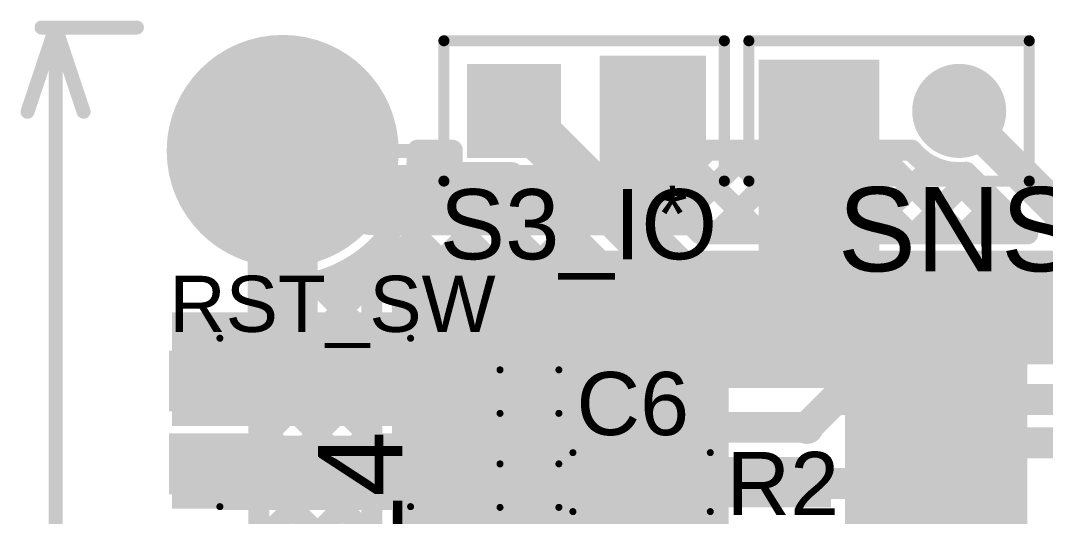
# Model space of a CAD drawing. Header units: millimetres. Extents: x -0.2 to 1.92, y -0.23 to 1.32.
# Drawn here: x -0.187 to 0.544, y 0.969 to 1.322 of the extents above; entities that cross this region are included whole.
import ezdxf

# ---------------------------------------------------------------- set-up
doc = ezdxf.new("R2010")
doc.units = ezdxf.units.MM
doc.header["$MEASUREMENT"] = 0
for name, color, linetype in [('BottomLayer', 5, 'Continuous'), ('BottomSolder', 6, 'Continuous'), ('Mechanical1', 6, 'Continuous'), ('MultiLayer', 9, 'Continuous'), ('PadHoleLayer', 156, 'Continuous'), ('TopLayer', 1, 'Continuous'), ('TopOverlay', 2, 'Continuous'), ('TopPaste', 8, 'Continuous'), ('TopSolder', 216, 'Continuous'), ('ViaHoleLayer', 16, 'Continuous')]:
    doc.layers.add(name, color=color, linetype=linetype)
doc.styles.add('Arial', font='', dxfattribs={"height": 0.2})
doc.styles.get('Arial').set_extended_font_data('Arial')

# ---------------------------------------------------------------- blocks, each defined once
blk = doc.blocks.new('TS_1185EC_C_D_B_11')
at = {"layer": 'TopLayer'}
for points in [[(-0.10039, 0.04724), (-0.05118, 0.04724), (-0.05118, 0.01181), (-0.10039, 0.01181)], [(0.05118, 0.04724), (0.10039, 0.04724), (0.10039, 0.01181), (0.05118, 0.01181)], [(-0.10039, -0.01181), (-0.05118, -0.01181), (-0.05118, -0.04724), (-0.10039, -0.04724)], [(0.05118, -0.01181), (0.10039, -0.01181), (0.10039, -0.04724), (0.05118, -0.04724)]]:
    blk.add_hatch(color=1, dxfattribs=at).paths.add_polyline_path(points)
at = {"layer": 'TopPaste'}
for points in [[(-0.10039, 0.04724), (-0.05118, 0.04724), (-0.05118, 0.01181), (-0.10039, 0.01181)], [(0.05118, 0.04724), (0.10039, 0.04724), (0.10039, 0.01181), (0.05118, 0.01181)], [(-0.10039, -0.01181), (-0.05118, -0.01181), (-0.05118, -0.04724), (-0.10039, -0.04724)], [(0.05118, -0.01181), (0.10039, -0.01181), (0.10039, -0.04724), (0.05118, -0.04724)]]:
    blk.add_hatch(color=8, dxfattribs=at).paths.add_polyline_path(points)
at = {"layer": 'TopSolder'}
for points in [[(-0.10439, 0.05124), (-0.04718, 0.05124), (-0.04718, 0.00781), (-0.10439, 0.00781)], [(0.04718, 0.05124), (0.10439, 0.05124), (0.10439, 0.00781), (0.04718, 0.00781)], [(-0.10439, -0.00781), (-0.04718, -0.00781), (-0.04718, -0.05124), (-0.10439, -0.05124)], [(0.04718, -0.00781), (0.10439, -0.00781), (0.10439, -0.05124), (0.04718, -0.05124)]]:
    blk.add_hatch(color=216, dxfattribs=at).paths.add_polyline_path(points)
at = {"layer": 'TopOverlay', "const_width": 0.005}
for points in [[(0.068, 0.06), (-0.068, 0.06)], [(0.068, -0.06), (-0.068, -0.06)]]:
    blk.add_lwpolyline(points, dxfattribs=at)
at = {"layer": 'TopOverlay'}
for points, const_width in [([(-0.06925, 0.06, 1), (-0.06675, 0.06, 1)], 0.0025), ([(0.06675, 0.06, 1), (0.06925, 0.06, 1)], 0.0025), ([(-0.11, 0.034, 1), (-0.12, 0.034, 1)], 0.01), ([(-0.1225, 0.034, 1), (-0.1175, 0.034, 1)], 0.005), ([(-0.1125, 0.034, 1), (-0.1075, 0.034, 1)], 0.005), ([(-0.06925, -0.06, 1), (-0.06675, -0.06, 1)], 0.0025), ([(0.06675, -0.06, 1), (0.06925, -0.06, 1)], 0.0025)]:
    blk.add_lwpolyline(points, format="xyb", close=True, dxfattribs=dict(at, const_width=const_width))
blk = doc.blocks.new('RES_0603_24')
at = {"layer": 'TopLayer'}
for points in [[(-0.015, 0.0175), (-0.015, -0.0175), (-0.045, -0.0175), (-0.045, 0.0175)], [(0.045, 0.0175), (0.045, -0.0175), (0.015, -0.0175), (0.015, 0.0175)]]:
    blk.add_hatch(color=1, dxfattribs=at).paths.add_polyline_path(points)
at = {"layer": 'TopPaste'}
for points in [[(-0.015, 0.0175), (-0.015, -0.0175), (-0.045, -0.0175), (-0.045, 0.0175)], [(0.045, 0.0175), (0.045, -0.0175), (0.015, -0.0175), (0.015, 0.0175)]]:
    blk.add_hatch(color=8, dxfattribs=at).paths.add_polyline_path(points)
at = {"layer": 'TopSolder'}
for points in [[(-0.011, 0.0215), (-0.011, -0.0215), (-0.049, -0.0215), (-0.049, 0.0215)], [(0.049, 0.0215), (0.049, -0.0215), (0.011, -0.0215), (0.011, 0.0215)]]:
    blk.add_hatch(color=216, dxfattribs=at).paths.add_polyline_path(points)
at = {"layer": 'TopOverlay', "const_width": 0.005}
for points in [[(0.049, 0.021), (-0.049, 0.021)], [(-0.049, 0.021), (-0.049, -0.021)], [(0.049, 0.021), (0.049, -0.021)], [(0.049, -0.021), (-0.049, -0.021)]]:
    blk.add_lwpolyline(points, dxfattribs=at)
at = {"layer": 'TopOverlay', "const_width": 0.0025}
for points in [[(-0.05025, 0.021, 1), (-0.04775, 0.021, 1)], [(-0.05025, 0.021, 1), (-0.04775, 0.021, 1)], [(0.04775, 0.021, 1), (0.05025, 0.021, 1)], [(0.04775, 0.021, 1), (0.05025, 0.021, 1)], [(-0.05025, -0.021, 1), (-0.04775, -0.021, 1)], [(-0.05025, -0.021, 1), (-0.04775, -0.021, 1)], [(0.04775, -0.021, 1), (0.05025, -0.021, 1)], [(0.04775, -0.021, 1), (0.05025, -0.021, 1)]]:
    blk.add_lwpolyline(points, format="xyb", close=True, dxfattribs=at)
blk = doc.blocks.new('HDR1X2_36')
at = {"layer": 'BottomLayer'}
blk.add_hatch(color=5, dxfattribs=at).paths.add_polyline_path([(-0.02953, 0.02953), (0.02953, 0.02953), (0.02953, -0.02953), (-0.02953, -0.02953)])
h = blk.add_hatch(color=5, dxfattribs=at)
edge = h.paths.add_edge_path()
edge.add_arc((0.1, 0), 0.02953, 0, 360)
at = {"layer": 'BottomSolder'}
blk.add_hatch(color=6, dxfattribs=at).paths.add_polyline_path([(-0.03353, 0.03353), (0.03353, 0.03353), (0.03353, -0.03353), (-0.03353, -0.03353)])
h = blk.add_hatch(color=6, dxfattribs=at)
edge = h.paths.add_edge_path()
edge.add_arc((0.1, 0), 0.03353, 0, 360)
at = {"layer": 'MultiLayer'}
blk.add_hatch(color=9, dxfattribs=at).paths.add_polyline_path([(-0.02953, 0.02953), (0.02953, 0.02953), (0.02953, -0.02953), (-0.02953, -0.02953)])
h = blk.add_hatch(color=9, dxfattribs=at)
edge = h.paths.add_edge_path()
edge.add_arc((0.1, 0), 0.02953, 0, 360)
at = {"layer": 'PadHoleLayer'}
h = blk.add_hatch(color=156, dxfattribs=at)
edge = h.paths.add_edge_path()
edge.add_arc((0, 0), 0.01772, 0, 360)
h = blk.add_hatch(color=156, dxfattribs=at)
edge = h.paths.add_edge_path()
edge.add_arc((0.1, 0), 0.01772, 0, 360)
at = {"layer": 'TopLayer'}
blk.add_hatch(color=1, dxfattribs=at).paths.add_polyline_path([(-0.02953, 0.02953), (0.02953, 0.02953), (0.02953, -0.02953), (-0.02953, -0.02953)])
h = blk.add_hatch(color=1, dxfattribs=at)
edge = h.paths.add_edge_path()
edge.add_arc((0.1, 0), 0.02953, 0, 360)
at = {"layer": 'TopSolder'}
blk.add_hatch(color=216, dxfattribs=at).paths.add_polyline_path([(-0.03353, 0.03353), (0.03353, 0.03353), (0.03353, -0.03353), (-0.03353, -0.03353)])
h = blk.add_hatch(color=216, dxfattribs=at)
edge = h.paths.add_edge_path()
edge.add_arc((0.1, 0), 0.03353, 0, 360)
at = {"layer": 'TopOverlay', "const_width": 0.00787}
for points in [[(-0.05, 0.05), (0.15, 0.05)], [(-0.05, -0.05), (-0.05, 0.05)], [(0.15, -0.05), (0.15, 0.05)], [(-0.05, -0.05), (0.15, -0.05)]]:
    blk.add_lwpolyline(points, dxfattribs=at)
at = {"layer": 'TopOverlay', "const_width": 0.00394}
for points in [[(-0.05197, 0.05, 1), (-0.04803, 0.05, 1)], [(-0.05197, 0.05, 1), (-0.04803, 0.05, 1)], [(0.14803, 0.05, 1), (0.15197, 0.05, 1)], [(0.14803, 0.05, 1), (0.15197, 0.05, 1)], [(-0.05197, -0.05, 1), (-0.04803, -0.05, 1)], [(-0.05197, -0.05, 1), (-0.04803, -0.05, 1)], [(0.14803, -0.05, 1), (0.15197, -0.05, 1)], [(0.14803, -0.05, 1), (0.15197, -0.05, 1)]]:
    blk.add_lwpolyline(points, format="xyb", close=True, dxfattribs=at)
blk = doc.blocks.new('HDR1X2_38')
at = {"layer": 'BottomLayer'}
blk.add_hatch(color=5, dxfattribs=at).paths.add_polyline_path([(-0.02953, 0.02953), (0.02953, 0.02953), (0.02953, -0.02953), (-0.02953, -0.02953)])
h = blk.add_hatch(color=5, dxfattribs=at)
edge = h.paths.add_edge_path()
edge.add_arc((0.1, 0), 0.02953, 0, 360)
at = {"layer": 'BottomSolder'}
blk.add_hatch(color=6, dxfattribs=at).paths.add_polyline_path([(-0.03353, 0.03353), (0.03353, 0.03353), (0.03353, -0.03353), (-0.03353, -0.03353)])
h = blk.add_hatch(color=6, dxfattribs=at)
edge = h.paths.add_edge_path()
edge.add_arc((0.1, 0), 0.03353, 0, 360)
at = {"layer": 'MultiLayer'}
blk.add_hatch(color=9, dxfattribs=at).paths.add_polyline_path([(-0.02953, 0.02953), (0.02953, 0.02953), (0.02953, -0.02953), (-0.02953, -0.02953)])
h = blk.add_hatch(color=9, dxfattribs=at)
edge = h.paths.add_edge_path()
edge.add_arc((0.1, 0), 0.02953, 0, 360)
at = {"layer": 'PadHoleLayer'}
h = blk.add_hatch(color=156, dxfattribs=at)
edge = h.paths.add_edge_path()
edge.add_arc((0, 0), 0.01772, 0, 360)
h = blk.add_hatch(color=156, dxfattribs=at)
edge = h.paths.add_edge_path()
edge.add_arc((0.1, 0), 0.01772, 0, 360)
at = {"layer": 'TopLayer'}
blk.add_hatch(color=1, dxfattribs=at).paths.add_polyline_path([(-0.02953, 0.02953), (0.02953, 0.02953), (0.02953, -0.02953), (-0.02953, -0.02953)])
h = blk.add_hatch(color=1, dxfattribs=at)
edge = h.paths.add_edge_path()
edge.add_arc((0.1, 0), 0.02953, 0, 360)
at = {"layer": 'TopSolder'}
blk.add_hatch(color=216, dxfattribs=at).paths.add_polyline_path([(-0.03353, 0.03353), (0.03353, 0.03353), (0.03353, -0.03353), (-0.03353, -0.03353)])
h = blk.add_hatch(color=216, dxfattribs=at)
edge = h.paths.add_edge_path()
edge.add_arc((0.1, 0), 0.03353, 0, 360)
at = {"layer": 'TopOverlay', "const_width": 0.00787}
for points in [[(-0.05, -0.05), (-0.05, 0.05)], [(-0.05, 0.05), (0.15, 0.05)], [(0.15, -0.05), (0.15, 0.05)], [(-0.05, -0.05), (0.15, -0.05)]]:
    blk.add_lwpolyline(points, dxfattribs=at)
at = {"layer": 'TopOverlay', "const_width": 0.00394}
for points in [[(-0.05197, 0.05, 1), (-0.04803, 0.05, 1)], [(-0.05197, 0.05, 1), (-0.04803, 0.05, 1)], [(0.14803, 0.05, 1), (0.15197, 0.05, 1)], [(0.14803, 0.05, 1), (0.15197, 0.05, 1)], [(-0.05197, -0.05, 1), (-0.04803, -0.05, 1)], [(-0.05197, -0.05, 1), (-0.04803, -0.05, 1)], [(0.14803, -0.05, 1), (0.15197, -0.05, 1)], [(0.14803, -0.05, 1), (0.15197, -0.05, 1)]]:
    blk.add_lwpolyline(points, format="xyb", close=True, dxfattribs=at)
blk = doc.blocks.new('C__0603_43')
at = {"layer": 'TopLayer'}
for points in [[(-0.015, 0.0175), (-0.015, -0.0175), (-0.045, -0.0175), (-0.045, 0.0175)], [(0.045, 0.0175), (0.045, -0.0175), (0.015, -0.0175), (0.015, 0.0175)]]:
    blk.add_hatch(color=1, dxfattribs=at).paths.add_polyline_path(points)
at = {"layer": 'TopPaste'}
for points in [[(-0.015, 0.0175), (-0.015, -0.0175), (-0.045, -0.0175), (-0.045, 0.0175)], [(0.045, 0.0175), (0.045, -0.0175), (0.015, -0.0175), (0.015, 0.0175)]]:
    blk.add_hatch(color=8, dxfattribs=at).paths.add_polyline_path(points)
at = {"layer": 'TopSolder'}
for points in [[(-0.01264, 0.01986), (-0.01264, -0.01986), (-0.04736, -0.01986), (-0.04736, 0.01986)], [(0.04736, 0.01986), (0.04736, -0.01986), (0.01264, -0.01986), (0.01264, 0.01986)]]:
    blk.add_hatch(color=216, dxfattribs=at).paths.add_polyline_path(points)
at = {"layer": 'TopOverlay', "const_width": 0.005}
for points in [[(-0.049, 0.021), (-0.049, -0.021)], [(-0.049, 0.021), (-0.018, 0.021)], [(0.018, 0.021), (0.049, 0.021)], [(0.049, 0.021), (0.049, -0.021)], [(-0.049, -0.021), (-0.018, -0.021)], [(0.018, -0.021), (0.049, -0.021)]]:
    blk.add_lwpolyline(points, dxfattribs=at)
at = {"layer": 'TopOverlay', "const_width": 0.0025}
for points in [[(-0.05025, 0.021, 1), (-0.04775, 0.021, 1)], [(-0.05025, 0.021, 1), (-0.04775, 0.021, 1)], [(-0.01925, 0.021, 1), (-0.01675, 0.021, 1)], [(0.01675, 0.021, 1), (0.01925, 0.021, 1)], [(0.04775, 0.021, 1), (0.05025, 0.021, 1)], [(0.04775, 0.021, 1), (0.05025, 0.021, 1)], [(-0.05025, -0.021, 1), (-0.04775, -0.021, 1)], [(-0.05025, -0.021, 1), (-0.04775, -0.021, 1)], [(-0.01925, -0.021, 1), (-0.01675, -0.021, 1)], [(0.01675, -0.021, 1), (0.01925, -0.021, 1)], [(0.04775, -0.021, 1), (0.05025, -0.021, 1)], [(0.04775, -0.021, 1), (0.05025, -0.021, 1)]]:
    blk.add_lwpolyline(points, format="xyb", close=True, dxfattribs=at)

msp = doc.modelspace()

# ---------------------------------------------------------------- hatches: boundary and pattern name
at = {"layer": 'BottomLayer'}
h = msp.add_hatch(color=5, dxfattribs=at)
edge = h.paths.add_edge_path()
edge.add_arc((0, 1.229), 0.07874, 0, 360)
for points in [[(0.226, 1.169), (0.302, 1.169), (0.302, 1.297), (0.226, 1.297)], [(0.3396, 1.084), (0.4256, 1.084), (0.4256, 1.294), (0.3396, 1.294)], [(0.078, 0.796), (0.318, 0.796), (0.318, 1.158), (0.078, 1.158)], [(0.079, 1.077), (1.079, 1.077), (1.079, 1.158), (0.079, 1.158)]]:
    msp.add_hatch(color=5, dxfattribs=at).paths.add_polyline_path(points)
h = msp.add_hatch(color=5, dxfattribs=at)
edge = h.paths.add_edge_path()
edge.add_arc((0.374, 1.032), 0.01181, 0, 360)
h = msp.add_hatch(color=5, dxfattribs=at)
edge = h.paths.add_edge_path()
edge.add_arc((0.358, 0.992), 0.01181, 0, 360)
at = {"layer": 'BottomSolder'}
h = msp.add_hatch(color=6, dxfattribs=at)
edge = h.paths.add_edge_path()
edge.add_arc((0, 1.229), 0.08274, 0, 360)
at = {"layer": 'MultiLayer'}
h = msp.add_hatch(color=9, dxfattribs=at)
edge = h.paths.add_edge_path()
edge.add_arc((0, 1.229), 0.07874, 0, 360)
at = {"layer": 'PadHoleLayer'}
h = msp.add_hatch(color=156, dxfattribs=at)
edge = h.paths.add_edge_path()
edge.add_arc((0, 1.229), 0.05906, 0, 360)
at = {"layer": 'TopLayer'}
h = msp.add_hatch(color=1, dxfattribs=at)
edge = h.paths.add_edge_path()
edge.add_arc((0, 1.229), 0.07874, 0, 360)
for points in [[(-0.079, 1.03306), (0.206, 1.03306), (0.206, 1.114), (-0.079, 1.114)], [(0.401, 0.242), (0.531, 0.242), (0.531, 1.11), (0.401, 1.11)], [(-0.079, 0.974), (0.246, 0.974), (0.246, 1.026), (-0.079, 1.026)], [(0.263, 0.975), (0.391, 0.975), (0.391, 1.011), (0.263, 1.011)]]:
    msp.add_hatch(color=1, dxfattribs=at).paths.add_polyline_path(points)
h = msp.add_hatch(color=1, dxfattribs=at)
edge = h.paths.add_edge_path()
edge.add_arc((0.374, 1.032), 0.01181, 0, 360)
h = msp.add_hatch(color=1, dxfattribs=at)
edge = h.paths.add_edge_path()
edge.add_arc((0.358, 0.992), 0.01181, 0, 360)
at = {"layer": 'TopSolder'}
h = msp.add_hatch(color=216, dxfattribs=at)
edge = h.paths.add_edge_path()
edge.add_arc((0, 1.229), 0.08274, 0, 360)
at = {"layer": 'ViaHoleLayer'}
h = msp.add_hatch(color=16, dxfattribs=at)
edge = h.paths.add_edge_path()
edge.add_arc((0.374, 1.032), 0.00591, 0, 360)
h = msp.add_hatch(color=16, dxfattribs=at)
edge = h.paths.add_edge_path()
edge.add_arc((0.358, 0.992), 0.00591, 0, 360)

# ---------------------------------------------------------------- linework, layer by layer
at = {"layer": 'BottomLayer'}
for points, const_width in [([(0.26327, 1.25583), (0.265, 1.25756)], 0.05), ([(0.26327, 1.22608), (0.26327, 1.25583)], 0.05), ([(0, 1.14026), (0, 1.229)], 0.01), ([(0.04143, 1.20843), (0.04965, 1.20843)], 0.05), ([(0.04965, 1.20843), (0.06408, 1.194)], 0.05), ([(0.06408, 1.194), (0.258, 1.194)], 0.05), ([(0.0635, 0.8695), (0.0635, 1.1545)], 0.015), ([(0.0479, 1.14553), (0.0635, 1.12993)], 0.015), ([(-0.017, 1.09164), (0.02841, 1.13705)], 0.015), ([(-0.017, 1.05628), (0.0635, 1.13678)], 0.015), ([(-0.017, 0.95136), (-0.017, 1.13427)], 0.015), ([(-0.017, 1.12699), (-0.01064, 1.13335)], 0.015), ([(-0.01063, 1.13335), (0.0635, 1.05922)], 0.015), ([(0.02262, 1.13546), (0.0635, 1.09458)], 0.015), ([(-0.017, 1.10437), (0.0635, 1.02387)], 0.015), ([(-0.017, 1.02093), (0.0635, 1.10143)], 0.015), ([(-0.017, 1.06901), (0.0635, 0.98851)], 0.015), ([(-0.017, 0.98557), (0.0635, 1.06607)], 0.015), ([(0.374, 1.032), (0.39393, 1.05193)], 0.022), ([(0.39393, 1.05193), (1.13993, 1.05193)], 0.022), ([(-0.017, 1.03365), (0.0635, 0.95315)], 0.015), ([(-0.01612, 0.9511), (0.0635, 1.03072)], 0.015), ([(0.417, 0.992), (0.446, 1.021)], 0.022), ([(0.446, 1.021), (1.546, 1.021)], 0.022), ([(-0.017, 0.9983), (0.0635, 0.9178)], 0.015), ([(0.00505, 0.93691), (0.0635, 0.99536)], 0.015), ([(0.358, 0.992), (0.417, 0.992)], 0.022), ([(-0.017, 0.96294), (0.0635, 0.88244)], 0.015)]:
    msp.add_lwpolyline(points, dxfattribs=dict(at, const_width=const_width))
for points, const_width in [([(0.25077, 1.25583, 1), (0.27577, 1.25583, 1)], 0.025), ([(0.25077, 1.25583, 1), (0.27577, 1.25583, 1)], 0.025), ([(0.2525, 1.25756, 1), (0.2775, 1.25756, 1)], 0.025), ([(0.25077, 1.22608, 1), (0.27577, 1.22608, 1)], 0.025), ([(-0.0025, 1.229, 1), (0.0025, 1.229, 1)], 0.005), ([(0.02893, 1.20843, 1), (0.05393, 1.20843, 1)], 0.025), ([(0.03715, 1.20843, 1), (0.06215, 1.20843, 1)], 0.025), ([(0.03715, 1.20843, 1), (0.06215, 1.20843, 1)], 0.025), ([(0.05158, 1.194, 1), (0.07658, 1.194, 1)], 0.025), ([(0.05158, 1.194, 1), (0.07658, 1.194, 1)], 0.025), ([(0.2455, 1.194, 1), (0.2705, 1.194, 1)], 0.025), ([(0.05732, 1.15462, 1), (0.06482, 1.15462, 1)], 0.0075), ([(0.05975, 1.1545, 1), (0.06725, 1.1545, 1)], 0.0075), ([(0.04415, 1.14553, 1), (0.05165, 1.14553, 1)], 0.0075), ([(-0.02075, 1.13427, 1), (-0.01325, 1.13427, 1)], 0.0075), ([(-0.02075, 1.13427, 1), (-0.01325, 1.13427, 1)], 0.0075), ([(-0.01439, 1.13335, 1), (-0.00689, 1.13335, 1)], 0.0075), ([(-0.01438, 1.13335, 1), (-0.00688, 1.13335, 1)], 0.0075), ([(-0.0025, 1.14026, 1), (0.0025, 1.14026, 1)], 0.005), ([(0.01887, 1.13546, 1), (0.02637, 1.13546, 1)], 0.0075), ([(0.02466, 1.13705, 1), (0.03216, 1.13705, 1)], 0.0075), ([(0.05975, 1.13678, 1), (0.06725, 1.13678, 1)], 0.0075), ([(-0.02075, 1.12699, 1), (-0.01325, 1.12699, 1)], 0.0075), ([(0.05975, 1.12993, 1), (0.06725, 1.12993, 1)], 0.0075), ([(-0.02075, 1.10437, 1), (-0.01325, 1.10437, 1)], 0.0075), ([(0.05975, 1.10143, 1), (0.06725, 1.10143, 1)], 0.0075), ([(-0.02075, 1.09164, 1), (-0.01325, 1.09164, 1)], 0.0075), ([(0.05975, 1.09458, 1), (0.06725, 1.09458, 1)], 0.0075), ([(-0.02075, 1.06901, 1), (-0.01325, 1.06901, 1)], 0.0075), ([(0.05975, 1.06607, 1), (0.06725, 1.06607, 1)], 0.0075), ([(-0.02075, 1.05628, 1), (-0.01325, 1.05628, 1)], 0.0075), ([(0.05975, 1.05922, 1), (0.06725, 1.05922, 1)], 0.0075), ([(0.38843, 1.05193, 1), (0.39943, 1.05193, 1)], 0.011), ([(0.38843, 1.05193, 1), (0.39943, 1.05193, 1)], 0.011), ([(-0.02075, 1.03365, 1), (-0.01325, 1.03365, 1)], 0.0075), ([(0.05975, 1.03072, 1), (0.06725, 1.03072, 1)], 0.0075), ([(0.3685, 1.032, 1), (0.3795, 1.032, 1)], 0.011), ([(0.05975, 1.02387, 1), (0.06725, 1.02387, 1)], 0.0075), ([(0.4405, 1.021, 1), (0.4515, 1.021, 1)], 0.011), ([(0.4405, 1.021, 1), (0.4515, 1.021, 1)], 0.011), ([(-0.02075, 1.02093, 1), (-0.01325, 1.02093, 1)], 0.0075), ([(-0.02075, 0.9983, 1), (-0.01325, 0.9983, 1)], 0.0075), ([(0.05975, 0.99536, 1), (0.06725, 0.99536, 1)], 0.0075), ([(0.3525, 0.992, 1), (0.3635, 0.992, 1)], 0.011), ([(0.4115, 0.992, 1), (0.4225, 0.992, 1)], 0.011), ([(0.4115, 0.992, 1), (0.4225, 0.992, 1)], 0.011), ([(0.05975, 0.98851, 1), (0.06725, 0.98851, 1)], 0.0075), ([(-0.02075, 0.98557, 1), (-0.01325, 0.98557, 1)], 0.0075), ([(-0.02075, 0.96294, 1), (-0.01325, 0.96294, 1)], 0.0075)]:
    msp.add_lwpolyline(points, format="xyb", close=True, dxfattribs=dict(at, const_width=const_width))
at = {"layer": 'BottomLayer', "const_width": 0.015}
msp.add_lwpolyline([(0.06107, 1.15462, -0.219675), (-0.017, 1.13427)], format="xyb", dxfattribs=at)
at = {"layer": 'Mechanical1', "const_width": 0.01}
for points in [[(-0.182, 1.257), (-0.162, 1.317)], [(-0.172, 1.317), (-0.104, 1.317)], [(-0.162, 1.317), (-0.142, 1.257)], [(-0.162, 0.88083), (-0.162, 1.317)]]:
    msp.add_lwpolyline(points, dxfattribs=at)
at = {"layer": 'Mechanical1', "const_width": 0.005}
for points in [[(-0.1745, 1.317, 1), (-0.1695, 1.317, 1)], [(-0.1645, 1.317, 1), (-0.1595, 1.317, 1)], [(-0.1645, 1.317, 1), (-0.1595, 1.317, 1)], [(-0.1645, 1.317, 1), (-0.1595, 1.317, 1)], [(-0.1065, 1.317, 1), (-0.1015, 1.317, 1)], [(-0.1845, 1.257, 1), (-0.1795, 1.257, 1)], [(-0.1445, 1.257, 1), (-0.1395, 1.257, 1)]]:
    msp.add_lwpolyline(points, format="xyb", close=True, dxfattribs=at)
at = {"layer": 'TopLayer'}
for points, const_width in [([(0.165, 1.25756), (0.28456, 1.138)], 0.035), ([(0.48218, 1.25738), (0.56356, 1.176)], 0.025), ([(0.265, 1.21804), (0.265, 1.25756)], 0.01), ([(0, 1.063), (0, 1.229)], 0.05), ([(0.09195, 1.20059), (0.12089, 1.22953)], 0.015), ([(0.09624, 1.22953), (0.12097, 1.22953)], 0.015), ([(0.10532, 1.22953), (0.12097, 1.21388)], 0.015), ([(0.12097, 1.21354), (0.12097, 1.22953)], 0.015), ([(0.28565, 1.18216), (0.33302, 1.22953)], 0.015), ([(0.30276, 1.22953), (0.33847, 1.22953)], 0.015), ([(0.31745, 1.22953), (0.37698, 1.17)], 0.015), ([(0.33847, 1.21354), (0.33847, 1.22953)], 0.015), ([(0.42653, 1.22953), (0.44855, 1.22953)], 0.015), ([(0.42653, 1.21697), (0.43909, 1.22953)], 0.015), ([(0.42653, 1.21354), (0.42653, 1.22953)], 0.015), ([(0, 1.229), (0.08874, 1.229)], 0.01), ([(0.42653, 1.22652), (0.48305, 1.17)], 0.015), ([(0.05522, 1.1285), (0.14025, 1.21354)], 0.015), ([(0.12097, 1.21354), (0.16377, 1.21354)], 0.015), ([(0.12132, 1.21354), (0.20635, 1.1285)], 0.015), ([(0.15667, 1.21354), (0.24571, 1.1245)], 0.015), ([(0.16377, 1.21354), (0.25281, 1.1245)], 0.015), ([(0.26798, 1.19984), (0.28176, 1.21362)], 0.015), ([(0.29233, 1.2193), (0.34163, 1.17)], 0.015), ([(0.30885, 1.17), (0.35238, 1.21354)], 0.015), ([(0.33847, 1.21354), (0.42653, 1.21354)], 0.015), ([(0.3442, 1.17), (0.38774, 1.21354)], 0.015), ([(0.3688, 1.21354), (0.41234, 1.17)], 0.015), ([(0.37956, 1.17), (0.42309, 1.21354)], 0.015), ([(0.40416, 1.21354), (0.4477, 1.17)], 0.015), ([(0.41491, 1.17), (0.463, 1.21809)], 0.015), ([(0.42309, 1.21354), (0.42653, 1.21697)], 0.015), ([(0.47405, 1.21435), (0.51841, 1.17)], 0.015), ([(0.48755, 1.21383), (0.53138, 1.17)], 0.015), ([(0.09057, 1.1285), (0.16969, 1.20762)], 0.015), ([(0.25651, 1.21131), (0.29782, 1.17)], 0.015), ([(0.26573, 1.21054), (0.30627, 1.17)], 0.015), ([(0.45027, 1.17), (0.49082, 1.21056)], 0.015), ([(0.09346, 1.20604), (0.171, 1.1285)], 0.015), ([(0.48562, 1.17), (0.5085, 1.19288)], 0.015), ([(0.12593, 1.1285), (0.18737, 1.18994)], 0.015), ([(0.08332, 1.18083), (0.13564, 1.1285)], 0.015), ([(0.16128, 1.1285), (0.20504, 1.17226)], 0.015), ([(0.29782, 1.17), (0.53138, 1.17)], 0.015), ([(0.52098, 1.17), (0.52618, 1.1752)], 0.015), ([(0.06795, 1.16084), (0.10029, 1.1285)], 0.015), ([(0.19664, 1.1285), (0.22272, 1.15459)], 0.015), ([(0.28456, 1.138), (0.622, 1.138)], 0.035), ([(0.0395, 1.1285), (0.0395, 1.14124)], 0.015), ([(0.0479, 1.14553), (0.06493, 1.1285)], 0.015), ([(0.22799, 1.1245), (0.2404, 1.13691)], 0.015), ([(0.0395, 1.1285), (0.2205, 1.1285)], 0.015), ([(0.2205, 1.1245), (0.2205, 1.1285)], 0.015), ([(0.2205, 1.1245), (0.25281, 1.1245)], 0.015), ([(0.181, 1.085), (0.419, 1.085)], 0.05), ([(0.233, 1.017), (0.248, 1.032)], 0.022), ([(0.248, 1.032), (0.374, 1.032)], 0.022), ([(0.233, 1.01239), (0.233, 1.017)], 0.022), ([(0.23, 1.00939), (0.233, 1.01239)], 0.022), ([(0.23, 0.997), (0.23, 1.00939)], 0.022), ([(0.226, 0.993), (0.23, 0.997)], 0.022), ([(0.286, 0.993), (0.28731, 0.99431)], 0.022)]:
    msp.add_lwpolyline(points, dxfattribs=dict(at, const_width=const_width))
for points, const_width in [([(0.15625, 1.25756, 1), (0.17375, 1.25756, 1)], 0.0175), ([(0.47593, 1.25738, 1), (0.48843, 1.25738, 1)], 0.0125), ([(0.2625, 1.25756, 1), (0.2675, 1.25756, 1)], 0.005), ([(-0.0125, 1.229, 1), (0.0125, 1.229, 1)], 0.025), ([(0.09249, 1.22953, 1), (0.09999, 1.22953, 1)], 0.0075), ([(0.09249, 1.229, 1), (0.09999, 1.229, 1)], 0.0075), ([(0.10157, 1.22953, 1), (0.10907, 1.22953, 1)], 0.0075), ([(0.11714, 1.22953, 1), (0.12464, 1.22953, 1)], 0.0075), ([(0.11722, 1.22953, 1), (0.12472, 1.22953, 1)], 0.0075), ([(0.11722, 1.22953, 1), (0.12472, 1.22953, 1)], 0.0075), ([(0.29901, 1.22953, 1), (0.30651, 1.22953, 1)], 0.0075), ([(0.29901, 1.22953, 1), (0.30651, 1.22953, 1)], 0.0075), ([(0.3137, 1.22953, 1), (0.3212, 1.22953, 1)], 0.0075), ([(0.32927, 1.22953, 1), (0.33677, 1.22953, 1)], 0.0075), ([(0.33472, 1.22953, 1), (0.34222, 1.22953, 1)], 0.0075), ([(0.33472, 1.22953, 1), (0.34222, 1.22953, 1)], 0.0075), ([(0.42278, 1.22953, 1), (0.43028, 1.22953, 1)], 0.0075), ([(0.42278, 1.22953, 1), (0.43028, 1.22953, 1)], 0.0075), ([(0.43534, 1.22953, 1), (0.44284, 1.22953, 1)], 0.0075), ([(0.4448, 1.22953, 1), (0.4523, 1.22953, 1)], 0.0075), ([(0.4448, 1.22953, 1), (0.4523, 1.22953, 1)], 0.0075), ([(-0.0025, 1.229, 1), (0.0025, 1.229, 1)], 0.005), ([(0.08624, 1.229, 1), (0.09124, 1.229, 1)], 0.005), ([(0.42278, 1.22652, 1), (0.43028, 1.22652, 1)], 0.0075), ([(0.11722, 1.21388, 1), (0.12472, 1.21388, 1)], 0.0075), ([(0.11722, 1.21354, 1), (0.12472, 1.21354, 1)], 0.0075), ([(0.11722, 1.21354, 1), (0.12472, 1.21354, 1)], 0.0075), ([(0.11757, 1.21354, 1), (0.12507, 1.21354, 1)], 0.0075), ([(0.1365, 1.21354, 1), (0.144, 1.21354, 1)], 0.0075), ([(0.15292, 1.21354, 1), (0.16042, 1.21354, 1)], 0.0075), ([(0.16002, 1.21354, 1), (0.16752, 1.21354, 1)], 0.0075), ([(0.16002, 1.21354, 1), (0.16752, 1.21354, 1)], 0.0075), ([(0.2625, 1.21804, 1), (0.2675, 1.21804, 1)], 0.005), ([(0.27801, 1.21362, 1), (0.28551, 1.21362, 1)], 0.0075), ([(0.28858, 1.2193, 1), (0.29608, 1.2193, 1)], 0.0075), ([(0.33472, 1.21354, 1), (0.34222, 1.21354, 1)], 0.0075), ([(0.33472, 1.21354, 1), (0.34222, 1.21354, 1)], 0.0075), ([(0.34863, 1.21354, 1), (0.35613, 1.21354, 1)], 0.0075), ([(0.36505, 1.21354, 1), (0.37255, 1.21354, 1)], 0.0075), ([(0.38399, 1.21354, 1), (0.39149, 1.21354, 1)], 0.0075), ([(0.40041, 1.21354, 1), (0.40791, 1.21354, 1)], 0.0075), ([(0.41934, 1.21354, 1), (0.42684, 1.21354, 1)], 0.0075), ([(0.41934, 1.21354, 1), (0.42684, 1.21354, 1)], 0.0075), ([(0.42278, 1.21697, 1), (0.43028, 1.21697, 1)], 0.0075), ([(0.42278, 1.21697, 1), (0.43028, 1.21697, 1)], 0.0075), ([(0.42278, 1.21354, 1), (0.43028, 1.21354, 1)], 0.0075), ([(0.42278, 1.21354, 1), (0.43028, 1.21354, 1)], 0.0075), ([(0.45925, 1.21809, 1), (0.46675, 1.21809, 1)], 0.0075), ([(0.4703, 1.21435, 1), (0.4778, 1.21435, 1)], 0.0075), ([(0.4838, 1.21383, 1), (0.4913, 1.21383, 1)], 0.0075), ([(0.4838, 1.21383, 1), (0.4913, 1.21383, 1)], 0.0075), ([(0.16594, 1.20762, 1), (0.17344, 1.20762, 1)], 0.0075), ([(0.25276, 1.21131, 1), (0.26026, 1.21131, 1)], 0.0075), ([(0.25276, 1.21131, 1), (0.26026, 1.21131, 1)], 0.0075), ([(0.26198, 1.21054, 1), (0.26948, 1.21054, 1)], 0.0075), ([(0.48707, 1.21056, 1), (0.49457, 1.21056, 1)], 0.0075), ([(0.0882, 1.20059, 1), (0.0957, 1.20059, 1)], 0.0075), ([(0.08971, 1.20604, 1), (0.09721, 1.20604, 1)], 0.0075), ([(0.26423, 1.19984, 1), (0.27173, 1.19984, 1)], 0.0075), ([(0.50475, 1.19288, 1), (0.51225, 1.19288, 1)], 0.0075), ([(0.18362, 1.18994, 1), (0.19112, 1.18994, 1)], 0.0075), ([(0.07957, 1.18083, 1), (0.08707, 1.18083, 1)], 0.0075), ([(0.28191, 1.18216, 1), (0.28941, 1.18216, 1)], 0.0075), ([(0.20129, 1.17226, 1), (0.20879, 1.17226, 1)], 0.0075), ([(0.29407, 1.17, 1), (0.30157, 1.17, 1)], 0.0075), ([(0.29407, 1.17, 1), (0.30157, 1.17, 1)], 0.0075), ([(0.30252, 1.17, 1), (0.31002, 1.17, 1)], 0.0075), ([(0.3051, 1.17, 1), (0.3126, 1.17, 1)], 0.0075), ([(0.33788, 1.17, 1), (0.34538, 1.17, 1)], 0.0075), ([(0.34045, 1.17, 1), (0.34795, 1.17, 1)], 0.0075), ([(0.37323, 1.17, 1), (0.38073, 1.17, 1)], 0.0075), ([(0.37581, 1.17, 1), (0.38331, 1.17, 1)], 0.0075), ([(0.40859, 1.17, 1), (0.41609, 1.17, 1)], 0.0075), ([(0.41116, 1.17, 1), (0.41866, 1.17, 1)], 0.0075), ([(0.44395, 1.17, 1), (0.45145, 1.17, 1)], 0.0075), ([(0.44652, 1.17, 1), (0.45402, 1.17, 1)], 0.0075), ([(0.4793, 1.17, 1), (0.4868, 1.17, 1)], 0.0075), ([(0.48187, 1.17, 1), (0.48937, 1.17, 1)], 0.0075), ([(0.51466, 1.17, 1), (0.52216, 1.17, 1)], 0.0075), ([(0.51723, 1.17, 1), (0.52473, 1.17, 1)], 0.0075), ([(0.52243, 1.1752, 1), (0.52993, 1.1752, 1)], 0.0075), ([(0.52763, 1.17, 1), (0.53513, 1.17, 1)], 0.0075), ([(0.52763, 1.17, 1), (0.53513, 1.17, 1)], 0.0075), ([(0.0642, 1.16084, 1), (0.0717, 1.16084, 1)], 0.0075), ([(0.21897, 1.15459, 1), (0.22647, 1.15459, 1)], 0.0075), ([(0.27581, 1.138, 1), (0.29331, 1.138, 1)], 0.0175), ([(0.27581, 1.138, 1), (0.29331, 1.138, 1)], 0.0175), ([(0.03575, 1.14124, 1), (0.04325, 1.14124, 1)], 0.0075), ([(0.03575, 1.14124, 1), (0.04325, 1.14124, 1)], 0.0075), ([(0.04415, 1.14553, 1), (0.05165, 1.14553, 1)], 0.0075), ([(0.23665, 1.13691, 1), (0.24415, 1.13691, 1)], 0.0075), ([(0.03575, 1.1285, 1), (0.04325, 1.1285, 1)], 0.0075), ([(0.03575, 1.1285, 1), (0.04325, 1.1285, 1)], 0.0075), ([(0.05147, 1.1285, 1), (0.05897, 1.1285, 1)], 0.0075), ([(0.06118, 1.1285, 1), (0.06868, 1.1285, 1)], 0.0075), ([(0.08682, 1.1285, 1), (0.09432, 1.1285, 1)], 0.0075), ([(0.09654, 1.1285, 1), (0.10404, 1.1285, 1)], 0.0075), ([(0.12218, 1.1285, 1), (0.12968, 1.1285, 1)], 0.0075), ([(0.13189, 1.1285, 1), (0.13939, 1.1285, 1)], 0.0075), ([(0.15753, 1.1285, 1), (0.16503, 1.1285, 1)], 0.0075), ([(0.16725, 1.1285, 1), (0.17475, 1.1285, 1)], 0.0075), ([(0.19289, 1.1285, 1), (0.20039, 1.1285, 1)], 0.0075), ([(0.2026, 1.1285, 1), (0.2101, 1.1285, 1)], 0.0075), ([(0.21675, 1.1285, 1), (0.22425, 1.1285, 1)], 0.0075), ([(0.21675, 1.1285, 1), (0.22425, 1.1285, 1)], 0.0075), ([(0.21675, 1.1245, 1), (0.22425, 1.1245, 1)], 0.0075), ([(0.21675, 1.1245, 1), (0.22425, 1.1245, 1)], 0.0075), ([(0.22424, 1.1245, 1), (0.23174, 1.1245, 1)], 0.0075), ([(0.24196, 1.1245, 1), (0.24946, 1.1245, 1)], 0.0075), ([(0.24906, 1.1245, 1), (0.25656, 1.1245, 1)], 0.0075), ([(0.24906, 1.1245, 1), (0.25656, 1.1245, 1)], 0.0075), ([(0.1685, 1.085, 1), (0.1935, 1.085, 1)], 0.025), ([(0.4065, 1.085, 1), (0.4315, 1.085, 1)], 0.025), ([(-0.0125, 1.063, 1), (0.0125, 1.063, 1)], 0.025), ([(0.2425, 1.032, 1), (0.2535, 1.032, 1)], 0.011), ([(0.2425, 1.032, 1), (0.2535, 1.032, 1)], 0.011), ([(0.3685, 1.032, 1), (0.3795, 1.032, 1)], 0.011), ([(0.2275, 1.017, 1), (0.2385, 1.017, 1)], 0.011), ([(0.2275, 1.017, 1), (0.2385, 1.017, 1)], 0.011), ([(0.2245, 1.00939, 1), (0.2355, 1.00939, 1)], 0.011), ([(0.2245, 1.00939, 1), (0.2355, 1.00939, 1)], 0.011), ([(0.2275, 1.01239, 1), (0.2385, 1.01239, 1)], 0.011), ([(0.2275, 1.01239, 1), (0.2385, 1.01239, 1)], 0.011), ([(0.2205, 0.993, 1), (0.2315, 0.993, 1)], 0.011), ([(0.2245, 0.997, 1), (0.2355, 0.997, 1)], 0.011), ([(0.2245, 0.997, 1), (0.2355, 0.997, 1)], 0.011), ([(0.2805, 0.993, 1), (0.2915, 0.993, 1)], 0.011), ([(0.28181, 0.99431, 1), (0.29281, 0.99431, 1)], 0.011)]:
    msp.add_lwpolyline(points, format="xyb", close=True, dxfattribs=dict(at, const_width=const_width))
at = {"layer": 'TopLayer', "const_width": 0.015}
for points in [[(0.09624, 1.229, -0.295113), (0.0395, 1.14124)], [(0.30276, 1.22953, -0.285861), (0.25651, 1.21131)], [(0.48755, 1.21383, -0.254179), (0.44855, 1.22953)]]:
    msp.add_lwpolyline(points, format="xyb", dxfattribs=at)
at = {"layer": 'TopOverlay', "const_width": 0.01}
msp.add_lwpolyline([(0.35841, 1.19488, -58.788029), (0.35785, 1.19493)], format="xyb", dxfattribs=at)
at = {"layer": 'TopOverlay', "const_width": 0.005}
for points in [[(0.35535, 1.19493, 1), (0.36035, 1.19493, 1)], [(0.35591, 1.19488, 1), (0.36091, 1.19488, 1)]]:
    msp.add_lwpolyline(points, format="xyb", close=True, dxfattribs=at)

# ---------------------------------------------------------------- block references
for name, p in [('HDR1X2_38', (0.165, 1.25756)), ('HDR1X2_36', (0.3825, 1.25756))]:
    msp.add_blockref(name, p)
for name, p, rotation in [('TS_1185EC_C_D_B_11', (0.02321, 1.03553), 180), ('C__0603_43', (0.176, 1.024), 90), ('RES_0603_24', (0.256, 0.993), 180)]:
    msp.add_blockref(name, p, dxfattribs=dict(rotation=rotation))

# ---------------------------------------------------------------- texts
at = {"layer": 'TopOverlay', "style": 'Arial'}
for s, height, rotation, p in [('S3_IO', 0.05, 360, (0.112, 1.15183)), ('SNS1', 0.06, 360, (0.3958, 1.14326)), ('RST_SW', 0.04, 360, (-0.081, 1.10006)), ('SOL4', 0.06, 90, (0.0853, 0.81493))]:
    msp.add_text(s, height=height, rotation=rotation, dxfattribs=at).set_placement(p)
for s, height, p in [('*', 0.04, (0.267, 1.16434)), ('C6', 0.045, (0.20951, 1.02651)), ('R2', 0.045, (0.31651, 0.96951))]:
    msp.add_text(s, height=height, dxfattribs=at).set_placement(p)

doc.saveas('drawing.dxf')
